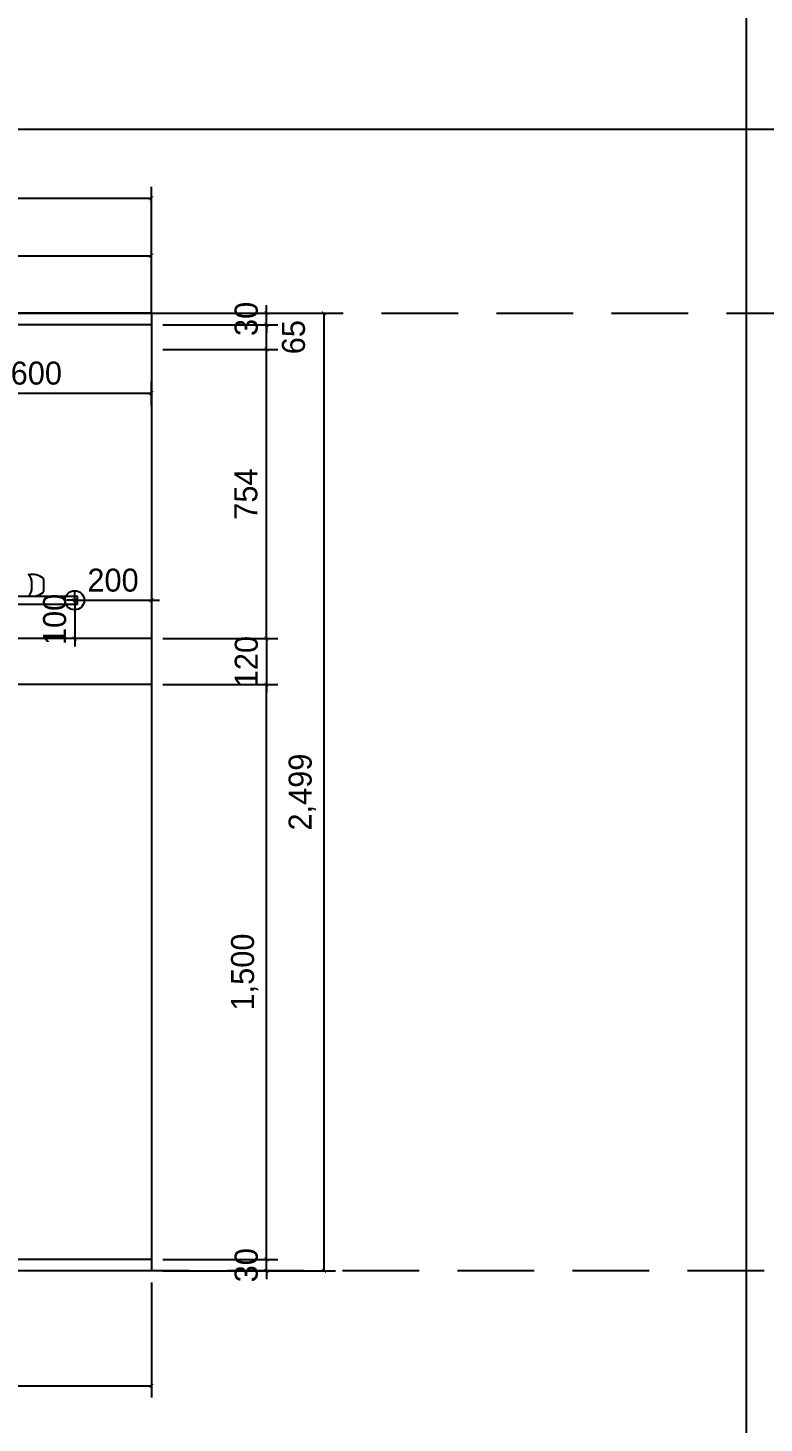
# Model space of a CAD drawing. Header units: inches. Extents: x 7740 to 83056, y -9304 to 75068.
# Drawn here: x 54320 to 56240, y 59578 to 63218 of the extents above; entities that cross this region are included whole.
import ezdxf

# ---------------------------------------------------------------- set-up
doc = ezdxf.new("R2010")
doc.units = ezdxf.units.IN
doc.header["$LTSCALE"] = 50
doc.header["$MEASUREMENT"] = 0
doc.linetypes.add('DH-HID2', pattern=[1.2, 0.8, -0.4])
for name, color, linetype in [('0-SHEET', 7, 'Continuous'), ('02-WAL', 2, 'Continuous'), ('03-WAL NEW', 3, 'Continuous'), ('06-FUR', 6, 'Continuous'), ('07-DIM', 5, 'Continuous'), ('9.보조선', 5, 'Continuous'), ('CO-BATH', 6, 'Continuous')]:
    doc.layers.add(name, color=color, linetype=linetype)
doc.styles.add('마감재', font='stylu.ttf')
doc.dimstyles.new('사본 벽치수 Copy of DIM-30', dxfattribs={"dimscale": 30, "dimtxt": 2, "dimasz": 0.7, "dimexe": 1, "dimexo": 1, "dimgap": 0.7, "dimtad": 1, "dimdec": 0, "dimzin": 1, "dimdsep": 46, "dimlunit": 6, "dimtxsty": '마감재', "dimblk": 'ARCHTICK', "dimcen": -0.09, "dimclrd": 256, "dimclre": 256, "dimclrt": 3, "dimadec": 0, "dimazin": 0, "dimtfac": 1, "dimtdec": 0, "dimtix": 1, "dimtmove": 2, "dimatfit": 0, "dimldrblk": 'ARCHTICK', "dimfxl": 0, "dimtolj": 1, "dimtzin": 0, "dimarcsym": 0})

# ---------------------------------------------------------------- blocks, each defined once
blk = doc.blocks.new('_ARCHTICK')
at = {"color": 0, "linetype": 'ByBlock', "const_width": 0.075}
blk.add_lwpolyline([(-0.25, -0.25), (0.25, 0.25)], dxfattribs=at)
blk = doc.blocks.new('*D421')
at = {"layer": '07-DIM', "lineweight": -2}
for p, q in [((54671.6, 60004.5), (54971.6, 60004.5)), ((54941.6, 60004.5), (54941.6, 60025.5)), ((54941.6, 59974.5), (54941.6, 60004.5)), ((54671.6, 59974.5), (54971.6, 59974.5)), ((54941.6, 59974.5), (54941.6, 59953.5))]:
    blk.add_line(p, q, dxfattribs=at)
at = {"layer": 'Defpoints', "color": 0}
for p in [(54641.6, 60004.5), (54941.6, 60004.5), (54641.6, 59974.5)]:
    blk.add_point(p, dxfattribs=at)
at = {"layer": '07-DIM', "lineweight": -2, "xscale": 21, "yscale": 21, "zscale": 21}
for p, rotation in [((54941.6, 60004.5), 270), ((54941.6, 59974.5), 90)]:
    blk.add_blockref('_ARCHTICK', p, dxfattribs=dict(at, rotation=rotation))
at = {"layer": '07-DIM', "color": 3, "insert": (54889.3, 59989.5), "char_height": 60, "attachment_point": 5, "rotation": 90, "style": '마감재'}
blk.add_mtext('\\A1;30', dxfattribs=at)
blk = doc.blocks.new('*D422')
at = {"layer": '07-DIM', "lineweight": -2}
for p, q in [((54671.6, 61504.5), (54971.6, 61504.5)), ((54941.6, 60004.5), (54941.6, 61504.5)), ((54671.6, 60004.5), (54971.6, 60004.5))]:
    blk.add_line(p, q, dxfattribs=at)
at = {"layer": 'Defpoints', "color": 0}
for p in [(54641.6, 61504.5), (54941.6, 61504.5), (54641.6, 60004.5)]:
    blk.add_point(p, dxfattribs=at)
at = {"layer": '07-DIM', "lineweight": -2, "xscale": 21, "yscale": 21, "zscale": 21}
for p, rotation in [((54941.6, 61504.5), 90), ((54941.6, 60004.5), 270)]:
    blk.add_blockref('_ARCHTICK', p, dxfattribs=dict(at, rotation=rotation))
at = {"layer": '07-DIM', "color": 3, "insert": (54884.9, 60754.5), "char_height": 60, "attachment_point": 5, "rotation": 90, "style": '마감재'}
blk.add_mtext('\\A1;1,500', dxfattribs=at)
blk = doc.blocks.new('*D423')
at = {"layer": '07-DIM', "lineweight": -2}
for p, q in [((54671.6, 62378.5), (54971.6, 62378.5)), ((54941.6, 61624.5), (54941.6, 62378.5)), ((54671.6, 61624.5), (54971.6, 61624.5))]:
    blk.add_line(p, q, dxfattribs=at)
at = {"layer": 'Defpoints', "color": 0}
for p in [(54641.6, 62378.5), (54941.6, 62378.5), (54641.6, 61624.5)]:
    blk.add_point(p, dxfattribs=at)
at = {"layer": '07-DIM', "lineweight": -2, "xscale": 21, "yscale": 21, "zscale": 21}
for p, rotation in [((54941.6, 62378.5), 90), ((54941.6, 61624.5), 270)]:
    blk.add_blockref('_ARCHTICK', p, dxfattribs=dict(at, rotation=rotation))
at = {"layer": '07-DIM', "color": 3, "insert": (54888.4, 62001.5), "char_height": 60, "attachment_point": 5, "rotation": 90, "style": '마감재'}
blk.add_mtext('\\A1;754', dxfattribs=at)
blk = doc.blocks.new('*D424')
at = {"layer": '07-DIM', "lineweight": -2}
for p, q in [((54671.6, 62473.5), (54971.6, 62473.5)), ((54941.6, 62473.5), (54941.6, 62494.5)), ((54941.6, 62443.5), (54941.6, 62473.5)), ((54671.6, 62443.5), (54971.6, 62443.5)), ((54941.6, 62443.5), (54941.6, 62422.5))]:
    blk.add_line(p, q, dxfattribs=at)
at = {"layer": 'Defpoints', "color": 0}
for p in [(54641.6, 62473.5), (54941.6, 62473.5), (54641.6, 62443.5)]:
    blk.add_point(p, dxfattribs=at)
at = {"layer": '07-DIM', "lineweight": -2, "xscale": 21, "yscale": 21, "zscale": 21}
for p, rotation in [((54941.6, 62473.5), 270), ((54941.6, 62443.5), 90)]:
    blk.add_blockref('_ARCHTICK', p, dxfattribs=dict(at, rotation=rotation))
at = {"layer": '07-DIM', "color": 3, "insert": (54889.3, 62458.5), "char_height": 60, "attachment_point": 5, "rotation": 90, "style": '마감재'}
blk.add_mtext('\\A1;30', dxfattribs=at)
blk = doc.blocks.new('*D426')
at = {"layer": '07-DIM', "lineweight": -2}
for p, q in [((53141.6, 62473.5), (53141.6, 62653.5)), ((54641.6, 62473.5), (54641.6, 62653.5)), ((53141.6, 62623.5), (54641.6, 62623.5))]:
    blk.add_line(p, q, dxfattribs=at)
at = {"layer": 'Defpoints', "color": 0}
for p in [(54641.6, 62623.5), (53141.6, 62443.5), (54641.6, 62443.5)]:
    blk.add_point(p, dxfattribs=at)
at = {"layer": '07-DIM', "lineweight": -2, "xscale": 21, "yscale": 21, "zscale": 21, "rotation": 180}
blk.add_blockref('_ARCHTICK', (53141.6, 62623.5), dxfattribs=at)
at = {"layer": '07-DIM', "lineweight": -2, "xscale": 21, "yscale": 21, "zscale": 21}
blk.add_blockref('_ARCHTICK', (54641.6, 62623.5), dxfattribs=at)
at = {"layer": '07-DIM', "color": 3, "insert": (53891.6, 62680.1), "char_height": 60, "attachment_point": 5, "style": '마감재'}
blk.add_mtext('\\A1;1,500', dxfattribs=at)
blk = doc.blocks.new('*D427')
at = {"layer": '07-DIM', "lineweight": -2}
for p, q in [((52541.6, 62473.5), (52541.6, 62803.5)), ((54641.6, 62473.5), (54641.6, 62803.5)), ((52541.6, 62773.5), (54641.6, 62773.5))]:
    blk.add_line(p, q, dxfattribs=at)
at = {"layer": 'Defpoints', "color": 0}
for p in [(54641.6, 62773.5), (52541.6, 62443.5), (54641.6, 62443.5)]:
    blk.add_point(p, dxfattribs=at)
at = {"layer": '07-DIM', "lineweight": -2, "xscale": 21, "yscale": 21, "zscale": 21, "rotation": 180}
blk.add_blockref('_ARCHTICK', (52541.6, 62773.5), dxfattribs=at)
at = {"layer": '07-DIM', "lineweight": -2, "xscale": 21, "yscale": 21, "zscale": 21}
blk.add_blockref('_ARCHTICK', (54641.6, 62773.5), dxfattribs=at)
at = {"layer": '07-DIM', "color": 3, "insert": (53591.6, 62830.1), "char_height": 60, "attachment_point": 5, "style": '마감재'}
blk.add_mtext('\\A1;2,100', dxfattribs=at)
blk = doc.blocks.new('*D435')
at = {"layer": '07-DIM', "lineweight": -2}
for p, q in [((53441.6, 59944.5), (53441.6, 59644.5)), ((54641.6, 59944.5), (54641.6, 59644.5)), ((53441.6, 59674.5), (54641.6, 59674.5))]:
    blk.add_line(p, q, dxfattribs=at)
at = {"layer": 'Defpoints', "color": 0}
for p in [(53441.6, 59974.5), (54641.6, 59974.5), (54641.6, 59674.5)]:
    blk.add_point(p, dxfattribs=at)
at = {"layer": '07-DIM', "lineweight": -2, "xscale": 21, "yscale": 21, "zscale": 21, "rotation": 180}
blk.add_blockref('_ARCHTICK', (53441.6, 59674.5), dxfattribs=at)
at = {"layer": '07-DIM', "lineweight": -2, "xscale": 21, "yscale": 21, "zscale": 21}
blk.add_blockref('_ARCHTICK', (54641.6, 59674.5), dxfattribs=at)
at = {"layer": '07-DIM', "color": 3, "insert": (54041.6, 59731.1), "char_height": 60, "attachment_point": 5, "style": '마감재'}
blk.add_mtext('\\A1;1,200', dxfattribs=at)
blk = doc.blocks.new('*D448')
at = {"layer": '07-DIM', "lineweight": -2}
for p, q in [((54941.6, 61624.5), (54941.6, 61645.5)), ((54671.6, 61624.5), (54971.6, 61624.5)), ((54941.6, 61624.5), (54941.6, 61504.5)), ((54671.6, 61504.5), (54971.6, 61504.5)), ((54941.6, 61504.5), (54941.6, 61483.5))]:
    blk.add_line(p, q, dxfattribs=at)
at = {"layer": 'Defpoints', "color": 0}
for p in [(54641.6, 61624.5), (54641.6, 61504.5), (54941.6, 61504.5)]:
    blk.add_point(p, dxfattribs=at)
at = {"layer": '07-DIM', "lineweight": -2, "xscale": 21, "yscale": 21, "zscale": 21}
for p, rotation in [((54941.6, 61624.5), 270), ((54941.6, 61504.5), 90)]:
    blk.add_blockref('_ARCHTICK', p, dxfattribs=dict(at, rotation=rotation))
at = {"layer": '07-DIM', "color": 3, "insert": (54889.5, 61564.5), "char_height": 60, "attachment_point": 5, "rotation": 90, "style": '마감재'}
blk.add_mtext('\\A1;120', dxfattribs=at)
blk = doc.blocks.new('*D453')
at = {"layer": '07-DIM', "lineweight": -2}
for p, q in [((54671.6, 62443.5), (54971.6, 62443.5)), ((54941.6, 62378.5), (54941.6, 62443.5)), ((54671.6, 62378.5), (54971.6, 62378.5))]:
    blk.add_line(p, q, dxfattribs=at)
at = {"layer": 'Defpoints', "color": 0}
for p in [(54641.6, 62443.5), (54941.6, 62443.5), (54641.6, 62378.5)]:
    blk.add_point(p, dxfattribs=at)
at = {"layer": '07-DIM', "lineweight": -2, "xscale": 21, "yscale": 21, "zscale": 21}
for p, rotation in [((54941.6, 62443.5), 90), ((54941.6, 62378.5), 270)]:
    blk.add_blockref('_ARCHTICK', p, dxfattribs=dict(at, rotation=rotation))
at = {"layer": '07-DIM', "color": 3, "insert": (55012.6, 62411), "char_height": 60, "attachment_point": 5, "rotation": 90, "style": '마감재'}
blk.add_mtext('\\A1;65', dxfattribs=at)
blk = doc.blocks.new('*D454')
at = {"layer": '07-DIM', "lineweight": -2}
for p, q in [((54441.6, 61724.5), (54441.6, 61745.5)), ((54441.6, 61724.5), (54441.6, 61624.5)), ((54441.6, 61624.5), (54441.6, 61603.5))]:
    blk.add_line(p, q, dxfattribs=at)
at = {"layer": 'Defpoints', "color": 0}
for p in [(54441.6, 61724.5), (54441.6, 61624.5), (54441.6, 61624.5)]:
    blk.add_point(p, dxfattribs=at)
at = {"layer": '07-DIM', "lineweight": -2, "xscale": 21, "yscale": 21, "zscale": 21}
for p, rotation in [((54441.6, 61724.5), 270), ((54441.6, 61624.5), 90)]:
    blk.add_blockref('_ARCHTICK', p, dxfattribs=dict(at, rotation=rotation))
at = {"layer": '07-DIM', "color": 3, "insert": (54389.5, 61674.5), "char_height": 60, "attachment_point": 5, "rotation": 90, "style": '마감재'}
blk.add_mtext('\\A1;100', dxfattribs=at)
blk = doc.blocks.new('*D455')
at = {"layer": '07-DIM', "lineweight": -2}
for p, q in [((54441.6, 61724.5), (54420.6, 61724.5)), ((54441.6, 61724.5), (54641.6, 61724.5)), ((54641.6, 61724.5), (54662.6, 61724.5))]:
    blk.add_line(p, q, dxfattribs=at)
at = {"layer": 'Defpoints', "color": 0}
for p in [(54441.6, 61724.5), (54641.6, 61724.5), (54641.6, 61724.5)]:
    blk.add_point(p, dxfattribs=at)
at = {"layer": '07-DIM', "lineweight": -2, "xscale": 21, "yscale": 21, "zscale": 21}
blk.add_blockref('_ARCHTICK', (54441.6, 61724.5), dxfattribs=at)
at = {"layer": '07-DIM', "lineweight": -2, "xscale": 21, "yscale": 21, "zscale": 21, "rotation": 180}
blk.add_blockref('_ARCHTICK', (54641.6, 61724.5), dxfattribs=at)
at = {"layer": '07-DIM', "color": 3, "insert": (54541.6, 61776.6), "char_height": 60, "attachment_point": 5, "style": '마감재'}
blk.add_mtext('\\A1;200', dxfattribs=at)
blk = doc.blocks.new('*D458')
at = {"layer": '07-DIM', "lineweight": -2}
for p, q in [((54041.6, 62231.5), (54041.6, 62294.5)), ((54641.6, 62231.5), (54641.6, 62294.5)), ((54041.6, 62264.5), (54641.6, 62264.5))]:
    blk.add_line(p, q, dxfattribs=at)
at = {"layer": 'Defpoints', "color": 0}
for p in [(54641.6, 62264.5), (54041.6, 62201.5), (54641.6, 62201.5)]:
    blk.add_point(p, dxfattribs=at)
at = {"layer": '07-DIM', "lineweight": -2, "xscale": 21, "yscale": 21, "zscale": 21, "rotation": 180}
blk.add_blockref('_ARCHTICK', (54041.6, 62264.5), dxfattribs=at)
at = {"layer": '07-DIM', "lineweight": -2, "xscale": 21, "yscale": 21, "zscale": 21}
blk.add_blockref('_ARCHTICK', (54641.6, 62264.5), dxfattribs=at)
at = {"layer": '07-DIM', "color": 3, "insert": (54341.6, 62316.8), "char_height": 60, "attachment_point": 5, "style": '마감재'}
blk.add_mtext('\\A1;600', dxfattribs=at)
blk = doc.blocks.new('*D463')
at = {"layer": '07-DIM', "lineweight": -2}
for p, q in [((54671.6, 62473.5), (55121.6, 62473.5)), ((55091.6, 62473.5), (55091.6, 59974.5)), ((54671.6, 59974.5), (55121.6, 59974.5))]:
    blk.add_line(p, q, dxfattribs=at)
at = {"layer": 'Defpoints', "color": 0}
for p in [(54641.6, 62473.5), (54641.6, 59974.5), (55091.6, 59974.5)]:
    blk.add_point(p, dxfattribs=at)
at = {"layer": '07-DIM', "lineweight": -2, "xscale": 21, "yscale": 21, "zscale": 21}
for p, rotation in [((55091.6, 62473.5), 90), ((55091.6, 59974.5), 270)]:
    blk.add_blockref('_ARCHTICK', p, dxfattribs=dict(at, rotation=rotation))
at = {"layer": '07-DIM', "color": 3, "insert": (55035.2, 61224), "char_height": 60, "attachment_point": 5, "rotation": 90, "style": '마감재'}
blk.add_mtext('\\A1;2,499', dxfattribs=at)

msp = doc.modelspace()

# ---------------------------------------------------------------- linework, layer by layer
at = {"layer": '0-SHEET'}
for p, q in [((56193.3, 59210.7), (56193.3, 66995.7)), ((61396.8, 62953.2), (50989.8, 62953.2))]:
    msp.add_line(p, q, dxfattribs=at)
at = {"layer": '02-WAL'}
msp.add_line((54641.6, 62473.5), (52541.6, 62473.5), dxfattribs=at)
msp.add_lwpolyline([(54641.6, 62473.5), (54641.6, 59974.5), (52541.6, 59974.5), (52541.6, 62473.5)], close=True, dxfattribs=at)
at = {"layer": '03-WAL NEW'}
for p, q in [((54641.6, 61624.5), (52541.6, 61624.5)), ((54641.6, 61504.5), (52541.6, 61504.5))]:
    msp.add_line(p, q, dxfattribs=at)
at = {"layer": '06-FUR'}
msp.add_line((54360.3, 61779.6), (54360.3, 61747.4), dxfattribs=at)
msp.add_lwpolyline([(54320.7, 61736, 0.19387), (54323.5, 61737.4, 0.093193), (54327.4, 61744, 0.049859), (54329.5, 61752.2, 0.037392), (54330.3, 61763.5, 0.037392), (54329.5, 61774.7, 0.049859), (54327.4, 61782.9, 0.093193), (54323.5, 61789.6, 0.19387), (54320.7, 61791)], format="xyb", dxfattribs=at)
msp.add_lwpolyline([(53848.6, 61714.5), (54448.6, 61714.5), (54448.6, 61734.5), (53848.6, 61734.5)], close=True, dxfattribs=at)
msp.add_circle((54441.6, 61724.5), 25, dxfattribs=at)
for centre, radius, start, end in [((54322, 61788.3), 3, 101.1671, 141.5039), ((54330.3, 61746), 46.1, 51.2089, 101.1671), ((54357.3, 61779.6), 3, 0, 51.2089), ((54330.3, 61781), 46.1, 258.8329, 308.7911), ((54357.3, 61747.4), 3, 308.7911, 0)]:
    msp.add_arc(centre, radius, start, end, dxfattribs=at)
at = {"layer": '9.보조선'}
for p, q in [((54641.6, 62443.5), (52541.6, 62443.5)), ((54641.6, 60004.5), (52541.6, 60004.5))]:
    msp.add_line(p, q, dxfattribs=at)
at = {"layer": 'CO-BATH', "color": 251, "linetype": 'DH-HID2', "ltscale": 5}
for p, q in [((54641.6, 62473.5), (57740.1, 62473.5)), ((57740.1, 59974.5), (54641.6, 59974.5))]:
    msp.add_line(p, q, dxfattribs=at)

# ---------------------------------------------------------------- dimensions: what is measured, and where the dimension line sits
at = {"layer": '07-DIM'}
for base, p1, p2, picture, middle in [((54641.6, 62773.5), (52541.6, 62443.5), (54641.6, 62443.5), '*D427', (53591.6, 62830.1)), ((54641.6, 62623.5), (53141.6, 62443.5), (54641.6, 62443.5), '*D426', (53891.6, 62680.1)), ((54641.6, 62264.5), (54041.6, 62201.5), (54641.6, 62201.5), '*D458', (54341.6, 62316.8)), ((54641.6, 61724.5), (54441.6, 61724.5), (54641.6, 61724.5), '*D455', (54541.6, 61776.6)), ((54641.6, 59674.5), (53441.6, 59974.5), (54641.6, 59974.5), '*D435', (54041.6, 59731.1))]:
    dim = msp.add_linear_dim(base=base, p1=p1, p2=p2, dimstyle='사본 벽치수 Copy of DIM-30', override={"dimfxl": 1.25}, dxfattribs=at)
    dim.commit()
    dim.dimension.update_dxf_attribs({"geometry": picture, "text_midpoint": middle})
for base, p1, p2, picture, middle in [((54941.6, 62473.5), (54641.6, 62443.5), (54641.6, 62473.5), '*D424', (54889.3, 62458.5)), ((55091.6, 59974.5), (54641.6, 62473.5), (54641.6, 59974.5), '*D463', (55035.2, 61224)), ((54941.6, 62378.5), (54641.6, 61624.5), (54641.6, 62378.5), '*D423', (54888.4, 62001.5)), ((54441.6, 61624.5), (54441.6, 61724.5), (54441.6, 61624.5), '*D454', (54389.5, 61674.5)), ((54941.6, 61504.5), (54641.6, 61624.5), (54641.6, 61504.5), '*D448', (54889.5, 61564.5)), ((54941.6, 61504.5), (54641.6, 60004.5), (54641.6, 61504.5), '*D422', (54884.9, 60754.5)), ((54941.6, 60004.5), (54641.6, 59974.5), (54641.6, 60004.5), '*D421', (54889.3, 59989.5))]:
    dim = msp.add_linear_dim(base=base, p1=p1, p2=p2, angle=90, dimstyle='사본 벽치수 Copy of DIM-30', override={"dimfxl": 1.25}, dxfattribs=at)
    dim.commit()
    dim.dimension.update_dxf_attribs({"geometry": picture, "text_midpoint": middle})
dim = msp.add_linear_dim(base=(54941.6, 62443.5), p1=(54641.6, 62378.5), p2=(54641.6, 62443.5), angle=90, dimstyle='사본 벽치수 Copy of DIM-30', override={"dimfxl": 1.25}, dxfattribs=at)
dim.commit()
dim.dimension.update_dxf_attribs({"geometry": '*D453', "text_midpoint": (55012.6, 62411), "dimtype": 160})

doc.saveas('drawing.dxf')
